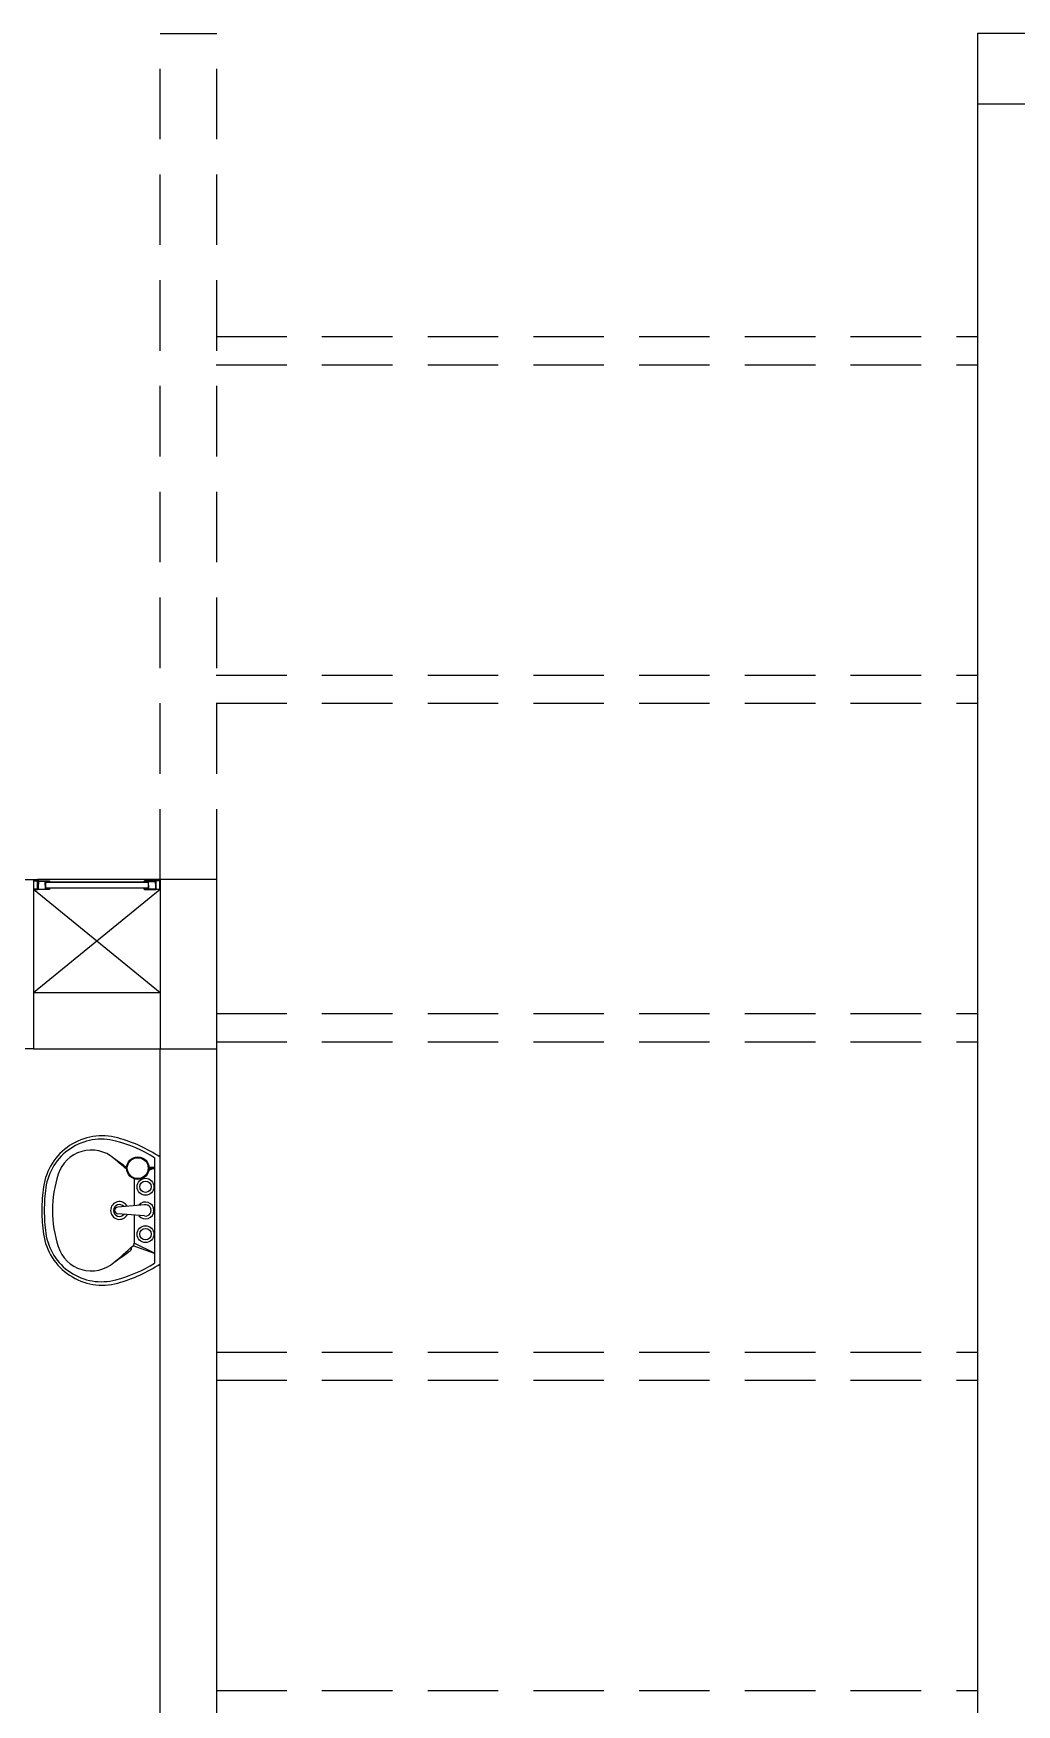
# Model space of a CAD drawing. Header units: millimetres. Extents: x 1887 to 2405, y 1100 to 1335.
# Drawn here: x 2253.36 to 2256.85, y 1238.72 to 1244.65 of the extents above; entities that cross this region are included whole.
import ezdxf

# ---------------------------------------------------------------- set-up
doc = ezdxf.new("R2010")
doc.units = ezdxf.units.MM
doc.linetypes.add('HIDDEN', pattern=[0.375, 0.25, -0.125])
for name, color, linetype in [('AR-ALV', 2, 'Continuous'), ('AR-ESQ', 1, 'Continuous'), ('AR-ESTC', 3, 'Continuous'), ('AR-ESTC-V', 2, 'Continuous'), ('AR-PERGOLAPROJ', 1, 'HIDDEN'), ('AR-SHAFT', 1, 'Continuous'), ('AR-WC', 7, 'Continuous'), ('DT-ESQ-BAGUETE-C', 2, 'Continuous'), ('DT-ESQ-PERFIL CADEIRA-C', 2, 'Continuous'), ('DT-ESQ-PERFIL CADEIRA-V', 1, 'Continuous'), ('DT-ESQ-VENEZIANA-C', 2, 'Continuous'), ('DT-ESQ-VENEZIANA-V', 2, 'Continuous'), ('PG-PROJ', 1, 'HIDDEN'), ('WC1', 1, 'Continuous'), ('WC2', 1, 'Continuous'), ('WC3', 1, 'Continuous')]:
    doc.layers.add(name, color=color, linetype=linetype)

# ---------------------------------------------------------------- blocks, each defined once
blk = doc.blocks.new('LVTR-01P')
at = {"layer": 'WC1'}
for centre, radius, start, end in [((0.2424, -0.2861), 0.5176, 146.45009, 164.88853), ((-0.2424, -0.2861), 0.5176, 15.11147, 33.54991), ((-0.0544, -0.2059), 0.2102, 164.88853, 261.87462), ((0.0544, -0.2059), 0.2102, 278.12538, 15.11147), ((0, 0.175), 0.595, 261.87462, 270), ((0, 0.175), 0.595, 270, 278.12538)]:
    blk.add_arc(centre, radius, start, end, dxfattribs=at)
at = {"layer": 'WC2'}
for p, q in [((0.189, 0), (-0.189, 0)), ((-0.1869, -0.02), (0.1869, -0.02)), ((-0.0199, -0.0561), (-0.0119, -0.1511)), ((0.0195, -0.0561), (0.0115, -0.1511)), ((-0.112, -0.0924), (-0.0168, -0.0924)), ((0.0165, -0.0924), (0.1161, -0.0924))]:
    blk.add_line(p, q, dxfattribs=at)
for centre, radius in [((-0.15, -0.08), 0.04), ((-0.084, -0.0525), 0.02), ((0.084, -0.0525), 0.02)]:
    blk.add_circle(centre, radius, dxfattribs=at)
for centre, radius, start, end in [((-0.0002, -0.0527), 0.02, 350.37518, 189.62482), ((0.1161, -0.105), 0.0126, 41.32768, 90), ((-4.9199, -4.5336), 6.7189, 40.55971, 41.32768), ((-0.0909, -0.2449), 0.1233, 139.44029, 252.413), ((4.9199, -4.5336), 6.7189, 138.93408, 139.44029), ((-0.0002, -0.1501), 0.0118, 184.81241, 355.18759), ((0.0909, -0.2449), 0.1233, 287.587, 40.55971), ((0, 0.042), 0.4242, 252.413, 270), ((0, 0.042), 0.4242, 270, 287.587)]:
    blk.add_arc(centre, radius, start, end, dxfattribs=at)
at = {"layer": 'WC3'}
for p, q in [((-0.152, -0.02), (-0.152, -0.0401)), ((-0.148, -0.02), (-0.148, -0.0401)), ((-0.148, -0.0276), (-0.1415, -0.0409)), ((-0.148, -0.0335), (-0.1456, -0.0402)), ((0.1518, -0.02), (0.1161, -0.0924)), ((0.1528, -0.02), (0.1256, -0.0967))]:
    blk.add_line(p, q, dxfattribs=at)
for centre, radius in [((-0.15, -0.08), 0.037), ((-0.084, -0.0525), 0.03), ((0.084, -0.0525), 0.03)]:
    blk.add_circle(centre, radius, dxfattribs=at)
for centre, radius, start, end in [((0.2424, -0.2861), 0.505, 148.20722, 165.28172), ((0, -0.0525), 0.03, 308.80431, 231.19569), ((-0.2424, -0.2861), 0.505, 14.71828, 31.79278), ((0, -0.1449), 0.0315, 117.94879, 62.76724), ((0.1319, -0.1152), 0.0137, 36.16525, 98.27106), ((-5.2813, -4.0721), 6.7189, 35.55971, 36.16525), ((-0.0531, -0.2084), 0.1995, 165.28172, 262.11494), ((5.2813, -4.0721), 6.7189, 143.96959, 144.44029), ((0, -0.1449), 0.021, 130.92554, 50.29094), ((0.0531, -0.2084), 0.1995, 277.88506, 14.71828), ((0, 0.175), 0.5866, 262.11494, 270), ((0, 0.175), 0.5866, 270, 277.88506)]:
    blk.add_arc(centre, radius, start, end, dxfattribs=at)
blk = doc.blocks.new('EF01C-P')
at = {"layer": 'DT-ESQ-BAGUETE-C', "ltscale": 0.1}
for points in [[(0.0015, 0.035), (0.015, 0.035), (0.015, 0.0335), (0.0015, 0.0335), (0.0015, 0.005), (0.015, 0.005), (0.015, 0.0035), (0.0015, 0.0035, -0.414214), (0, 0.005), (0, 0.0335, -0.414214)], [(0.4485, 0.035), (0.435, 0.035), (0.435, 0.0335), (0.4485, 0.0335), (0.4485, 0.005), (0.435, 0.005), (0.435, 0.0035), (0.4485, 0.0035, 0.414214), (0.45, 0.005), (0.45, 0.0335, 0.414214)]]:
    blk.add_lwpolyline(points, format="xyb", close=True, dxfattribs=at)
at = {"layer": 'DT-ESQ-PERFIL CADEIRA-C', "ltscale": 0.1}
for points in [[(0.01, 0.0015), (0.01, 0.003), (0.0015, 0.003, 1), (0.0015, 0), (0.015, 0, 0.414214), (0.0165, 0.0015), (0.0165, 0.0335), (0.043, 0.0335)], [(0.043, 0.0065), (0.018, 0.0065), (0.018, 0.0165), (0.0165, 0.0165), (0.0165, 0.0065, 0.414214), (0.018, 0.005), (0.043, 0.005), (0.0565, 0.005, 1), (0.0565, 0.008), (0.043, 0.008), (0.043, 0.02), (0.043, 0.032), (0.0565, 0.032, 1), (0.0565, 0.035), (0.043, 0.035), (0.0165, 0.035, 0.414214), (0.015, 0.0335), (0.015, 0.0015), (0.0015, 0.0015)], [(0.0415, 0.02), (0.0415, 0.032, -0.414214), (0.043, 0.0335), (0.0565, 0.0335)], [(0.0415, 0.02), (0.0415, 0.008, 0.414214), (0.043, 0.0065), (0.0565, 0.0065)], [(0.407, 0.0065), (0.432, 0.0065), (0.432, 0.0165), (0.4335, 0.0165), (0.4335, 0.0065, -0.414214), (0.432, 0.005), (0.407, 0.005), (0.3935, 0.005, -1), (0.3935, 0.008), (0.407, 0.008), (0.407, 0.02), (0.407, 0.032), (0.3935, 0.032, -1), (0.3935, 0.035), (0.407, 0.035), (0.4335, 0.035, -0.414214), (0.435, 0.0335), (0.435, 0.0015), (0.4485, 0.0015)], [(0.4085, 0.02), (0.4085, 0.032, 0.414214), (0.407, 0.0335), (0.3935, 0.0335)], [(0.4085, 0.02), (0.4085, 0.008, -0.414214), (0.407, 0.0065), (0.3935, 0.0065)], [(0.44, 0.0015), (0.44, 0.003), (0.4485, 0.003, -1), (0.4485, 0), (0.435, 0, -0.414214), (0.4335, 0.0015), (0.4335, 0.0335), (0.407, 0.0335)]]:
    blk.add_lwpolyline(points, format="xyb", dxfattribs=at)
at = {"layer": 'DT-ESQ-PERFIL CADEIRA-V', "ltscale": 0.1}
blk.add_line((0.015, 0), (0.435, 0), dxfattribs=at)
at = {"layer": 'DT-ESQ-VENEZIANA-C', "ltscale": 0.1}
for p, q in [((0.043, 0.0105), (0.407, 0.0105)), ((0.043, 0.009), (0.407, 0.009))]:
    blk.add_line(p, q, dxfattribs=at)
at = {"layer": 'DT-ESQ-VENEZIANA-V', "ltscale": 0.1}
blk.add_line((0.043, 0.031), (0.407, 0.031), dxfattribs=at)
blk = doc.blocks.new('A$C16986822')
at = {"layer": 'AR-ESTC'}
blk.add_lwpolyline([(2.5641, 2.75), (3.3141, 2.75), (3.3141, 3), (2.5641, 3)], close=True, dxfattribs=at)
at = {"layer": 'AR-ESTC-V'}
blk.add_line((2.5641, 2.75), (2.5641, -20.25), dxfattribs=at)

msp = doc.modelspace()

# ---------------------------------------------------------------- linework, layer by layer
at = {"layer": 'AR-ALV'}
for p, q in [((2253.3597, 1241.2485), (2253.8097, 1241.2485)), ((2253.3597, 1241.0485), (2253.8097, 1241.0485)), ((2253.8097, 1233.3235), (2253.8097, 1241.0485)), ((2254.0097, 1233.3235), (2254.0097, 1241.0485))]:
    msp.add_line(p, q, dxfattribs=at)
at = {"layer": 'AR-ESTC'}
for points in [[(2253.3597, 1241.0485), (2253.1597, 1241.0485), (2253.1597, 1241.6485), (2253.3597, 1241.6485)], [(2253.8097, 1241.0485), (2254.0097, 1241.0485), (2254.0097, 1241.6485), (2253.8097, 1241.6485)]]:
    msp.add_lwpolyline(points, close=True, dxfattribs=at)
at = {"layer": 'AR-PERGOLAPROJ'}
for p, q in [((2253.8097, 1241.6485), (2253.8097, 1244.6485)), ((2253.8097, 1244.6485), (2254.0097, 1244.6485)), ((2254.0097, 1241.6485), (2254.0097, 1244.6485))]:
    msp.add_line(p, q, dxfattribs=at)
at = {"layer": 'AR-SHAFT'}
for p, q in [((2253.3597, 1241.2485), (2253.8092, 1241.6139)), ((2253.3601, 1241.6139), (2253.8097, 1241.2485))]:
    msp.add_line(p, q, dxfattribs=at)
at = {"layer": 'PG-PROJ'}
for p, q in [((2254.008, 1243.5735), (2256.708, 1243.5735)), ((2254.008, 1243.4735), (2256.708, 1243.4735)), ((2254.008, 1242.3735), (2256.708, 1242.3735)), ((2254.008, 1242.2735), (2256.708, 1242.2735)), ((2254.008, 1241.1735), (2256.708, 1241.1735)), ((2254.008, 1241.0735), (2256.708, 1241.0735)), ((2254.008, 1239.9735), (2256.708, 1239.9735)), ((2254.008, 1239.8735), (2256.708, 1239.8735)), ((2254.008, 1238.7735), (2256.708, 1238.7735))]:
    msp.add_line(p, q, dxfattribs=at)

# ---------------------------------------------------------------- block references
at = {"layer": 'AR-ESQ', "rotation": 180}
msp.add_blockref('EF01C-P', (2253.8097, 1241.6485), dxfattribs=at)
at = {"layer": 'AR-ESTC'}
msp.add_blockref('A$C16986822', (2254.1439, 1241.6485), dxfattribs=at)
at = {"layer": 'AR-WC', "rotation": 270}
msp.add_blockref('LVTR-01P', (2253.8097, 1240.4753), dxfattribs=at)

doc.saveas('drawing.dxf')
